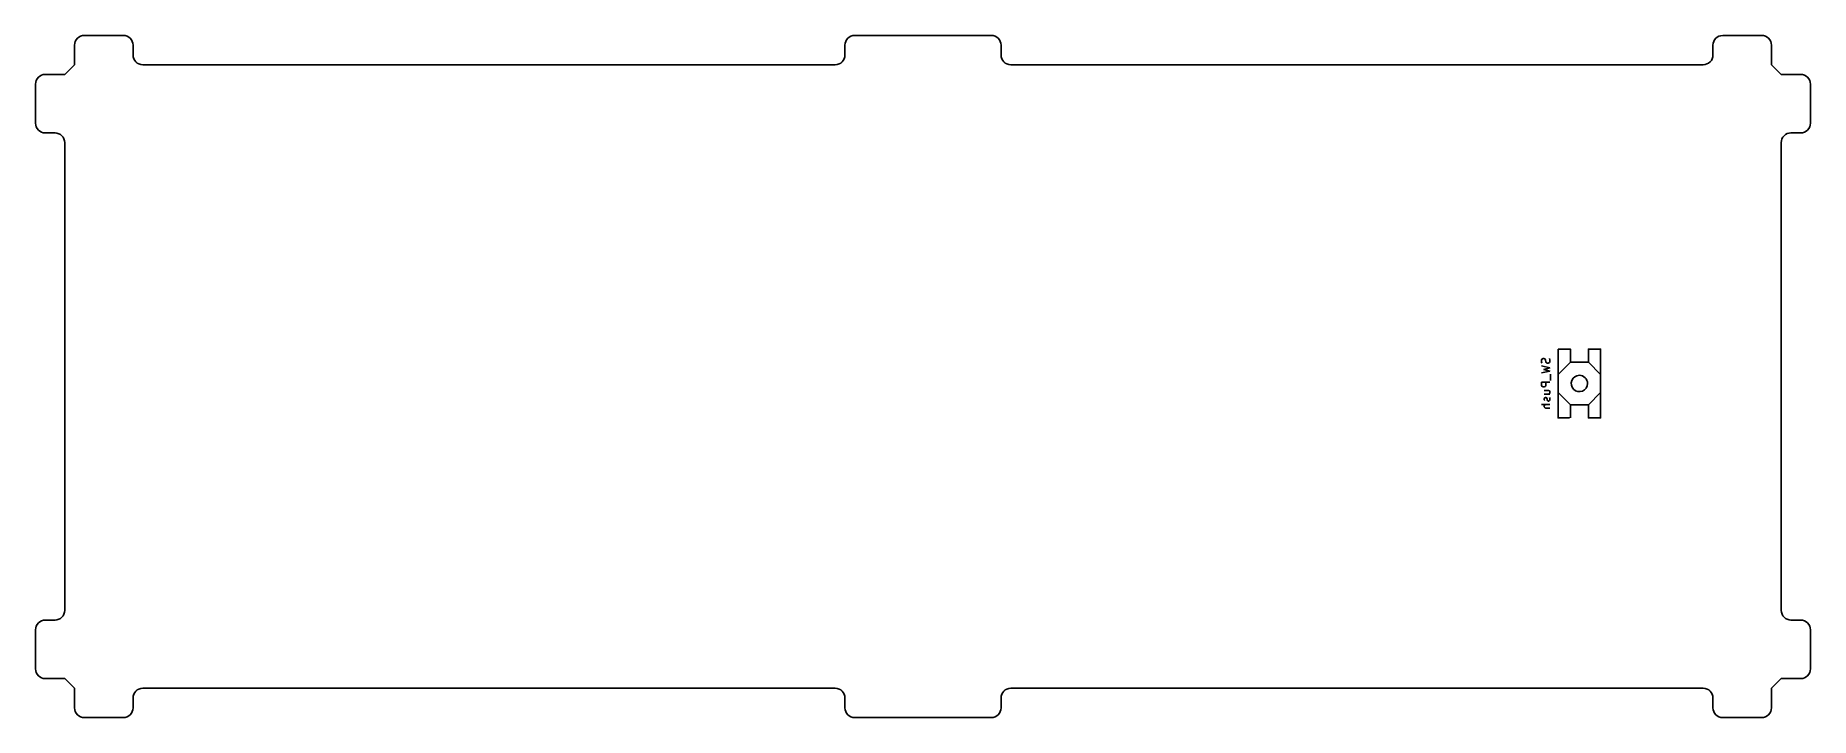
# Model space of a CAD drawing. Extents: x 27 to 641, y -254 to -18.
import ezdxf

# ---------------------------------------------------------------- set-up
doc = ezdxf.new("R2010")
doc.units = 0
doc.layers.get('0').update_dxf_attribs({"linetype": 'CONTINUOUS'})

msp = doc.modelspace()

# ---------------------------------------------------------------- linework, layer by layer
at = {"color": 7}
for points in [[(43.8696, -17.6544), (57.3696, -17.6544)], [(310.5, -17.6544), (357.7464, -17.6544)], [(624.3768, -17.6544), (610.8768, -17.6544)], [(40.5, -27.7776), (40.5, -21.0312)], [(60.7464, -21.0312), (60.7464, -24.408)], [(307.1232, -24.408), (307.1232, -21.0312)], [(361.1232, -21.0312), (361.1232, -24.408)], [(607.5, -21.0312), (607.5, -24.408)], [(627.7464, -21.0312), (627.7464, -27.7776), (631.1232, -31.1544)], [(40.5, -27.7776), (37.1232, -31.1544)], [(303.7464, -27.7776), (64.1232, -27.7776)], [(364.5, -27.7776), (604.1232, -27.7776)], [(27, -34.5312), (27, -48.0312)], [(37.1232, -31.1544), (30.3696, -31.1544)], [(631.1232, -31.1544), (637.8768, -31.1544)], [(641.2464, -34.5312), (641.2464, -48.0312)], [(30.3696, -51.408), (33.7464, -51.408)], [(37.1232, -216.7776), (37.1232, -54.7776)], [(631.1232, -54.7776), (631.1232, -216.7776)], [(637.8768, -51.408), (634.5, -51.408)], [(553.896, -126.2952), (553.896, -150.1056), (557.8632, -150.1056)], [(558.1512, -150.1056), (558.1512, -145.5696), (564.3864, -145.5696), (564.3864, -150.1056), (568.6344, -150.1056), (568.6344, -126.2952), (564.3864, -126.2952), (564.3864, -130.8312), (558.1512, -130.8312), (558.1512, -126.2952), (553.896, -126.2952)], [(550.8936, -129.564), (551.0304, -129.9672), (551.0304, -130.644), (550.8936, -130.9104), (550.7568, -131.0472), (550.4904, -131.184), (550.2168, -131.184), (549.9504, -131.0472), (549.8136, -130.9104), (549.6768, -130.644), (549.5472, -130.104), (549.4104, -129.8304), (549.2736, -129.7008), (549.0072, -129.564), (548.7336, -129.564), (548.4672, -129.7008), (548.3304, -129.8304), (548.1936, -130.104), (548.1936, -130.7808), (548.3304, -131.184)], [(548.1936, -132.1272), (551.0304, -132.804), (549.0072, -133.344), (551.0304, -133.884), (548.1936, -134.5608)], [(551.2968, -134.964), (551.2968, -137.124)], [(558.1512, -130.8312), (553.896, -135.0864)], [(564.3864, -130.8312), (568.6344, -135.0864)], [(551.0304, -137.7936), (548.1936, -137.7936), (548.1936, -138.8736), (548.3304, -139.1472), (548.4672, -139.284), (548.7336, -139.4136), (549.1368, -139.4136), (549.4104, -139.284), (549.5472, -139.1472), (549.6768, -138.8736), (549.6768, -137.7936)], [(549.1368, -140.6304), (550.6272, -140.6304), (550.8936, -140.7672), (551.0304, -141.0336), (551.0304, -141.444), (550.8936, -141.7104), (550.7568, -141.8472)], [(551.0304, -145.4904), (548.1936, -145.4904)], [(549.1368, -141.8472), (551.0304, -141.8472)], [(550.8936, -143.064), (551.0304, -143.3304), (551.0304, -143.8704), (550.8936, -144.144), (550.6272, -144.2736), (550.4904, -144.2736), (550.2168, -144.144), (550.0872, -143.8704), (550.0872, -143.4672), (549.9504, -143.1936), (549.6768, -143.064), (549.5472, -143.064), (549.2736, -143.1936), (549.1368, -143.4672), (549.1368, -143.8704), (549.2736, -144.144)], [(551.0304, -146.7072), (549.5472, -146.7072), (549.2736, -146.5704), (549.1368, -146.304), (549.1368, -145.8936), (549.2736, -145.6272), (549.4104, -145.4904)], [(558.1512, -145.5696), (553.896, -141.3216)], [(564.3864, -145.5696), (568.6344, -141.3216)], [(30.3696, -220.1544), (33.7464, -220.1544)], [(637.8768, -220.1544), (634.5, -220.1544)], [(27, -237.0312), (27, -223.5312)], [(641.2464, -237.0312), (641.2464, -223.5312)], [(37.1232, -240.408), (30.3696, -240.408)], [(37.1232, -240.408), (40.5, -243.7776)], [(40.5, -243.7776), (40.5, -250.5312)], [(303.7464, -243.7776), (64.1232, -243.7776)], [(364.5, -243.7776), (604.1232, -243.7776)], [(631.1232, -240.408), (627.7464, -243.7776)], [(627.7464, -243.7776), (627.7464, -250.5312)], [(631.1232, -240.408), (637.8768, -240.408)], [(60.7464, -250.5312), (60.7464, -247.1544)], [(307.1232, -247.1544), (307.1232, -250.5312)], [(361.1232, -250.5312), (361.1232, -247.1544)], [(607.5, -250.5312), (607.5, -247.1544)], [(43.8696, -253.908), (57.3696, -253.908)], [(310.5, -253.908), (357.7464, -253.908)], [(624.3768, -253.908), (610.8768, -253.908)]]:
    msp.add_lwpolyline(points, dxfattribs=at)
for points in [[(607.5, -21.0312)], [(627.7464, -21.0312)], [(561.27024, -135.370793)]]:
    msp.add_lwpolyline(points, close=True, dxfattribs=at)
for points in [[(43.875216, -17.658072), (42.980099, -17.658057), (42.121638, -18.013629), (41.488688, -18.646565)], [(59.761744, -18.646565), (59.128794, -18.013629), (58.270333, -17.658057), (57.375216, -17.658072)], [(310.50144, -17.658072), (309.606273, -17.65798), (308.747738, -18.013519), (308.114726, -18.646464)], [(360.138154, -18.646464), (359.505142, -18.013519), (358.646607, -17.65798), (357.75144, -17.658072)], [(610.87752, -17.658072), (609.013703, -17.658279), (607.502888, -19.169255), (607.50288, -21.033072)], [(626.764234, -18.646464), (626.131222, -18.013519), (625.272687, -17.65798), (624.37752, -17.658072)], [(41.488688, -18.646565), (40.855738, -19.279502), (40.500148, -20.137955), (40.500144, -21.033072)], [(60.750288, -21.033072), (60.750284, -20.137955), (60.394694, -19.279502), (59.761744, -18.646565)], [(60.750288, -24.408144), (60.750296, -26.272102), (62.26133, -27.783136), (64.125288, -27.783144)], [(303.75144, -27.783144), (305.615257, -27.782937), (307.126072, -26.271961), (307.12608, -24.408144)], [(308.114726, -18.646464), (307.481714, -19.279408), (307.126084, -20.137905), (307.12608, -21.033072)], [(361.1268, -21.033072), (361.126796, -20.137905), (360.771166, -19.279408), (360.138154, -18.646464)], [(361.1268, -24.408144), (361.126808, -26.271961), (362.637623, -27.782937), (364.50144, -27.783144)], [(606.514234, -26.794752), (607.147246, -26.161808), (607.502876, -25.303311), (607.50288, -24.408144)], [(627.75288, -21.033072), (627.752876, -20.137905), (627.397246, -19.279408), (626.764234, -18.646464)], [(604.12752, -27.783144), (605.022687, -27.783236), (605.881222, -27.427697), (606.514234, -26.794752)], [(30.375144, -31.158144), (28.511186, -31.158152), (27.000152, -32.669186), (27.000144, -34.533144)], [(640.264234, -32.146536), (639.631222, -31.513591), (638.772687, -31.158052), (637.87752, -31.158144)], [(641.25288, -34.533144), (641.252876, -33.637977), (640.897246, -32.77948), (640.264234, -32.146536)], [(27.000144, -48.033216), (27.000152, -49.897174), (28.511186, -51.408208), (30.375144, -51.408216)], [(640.264234, -50.419824), (640.897246, -49.78688), (641.252876, -48.928383), (641.25288, -48.033216)], [(37.125144, -54.783216), (37.125136, -52.919258), (35.614102, -51.408224), (33.750144, -51.408216)], [(632.116166, -52.396608), (631.483154, -53.029552), (631.127524, -53.888049), (631.12752, -54.783216)], [(634.50288, -51.408216), (633.607713, -51.408124), (632.749178, -51.763663), (632.116166, -52.396608)], [(637.87752, -51.408216), (638.772687, -51.408308), (639.631222, -51.052769), (640.264234, -50.419824)], [(558.651367, -137.120667), (558.212618, -138.179903), (558.455138, -139.399135), (559.265842, -140.209838)], [(561.27024, -135.370793), (560.123732, -135.370793), (559.090117, -136.061432), (558.651367, -137.120667)], [(559.265842, -140.209838), (560.076545, -141.020542), (561.295777, -141.263062), (562.355013, -140.824313)], [(563.274638, -136.201042), (562.743039, -135.669442), (562.022035, -135.370793), (561.27024, -135.370793)], [(562.355013, -140.824313), (563.414248, -140.385563), (564.104887, -139.351948), (564.104887, -138.20544)], [(564.104887, -138.20544), (564.104887, -137.453645), (563.806238, -136.732641), (563.274638, -136.201042)], [(30.375144, -220.15872), (29.479977, -220.158724), (28.62148, -220.514354), (27.988536, -221.147366)], [(33.750144, -220.15872), (35.613961, -220.158712), (37.124937, -218.647897), (37.125144, -216.78408)], [(631.12752, -216.78408), (631.127727, -218.648038), (632.638922, -220.158911), (634.50288, -220.15872)], [(640.264361, -221.147239), (639.631339, -220.514216), (638.772749, -220.158628), (637.87752, -220.15872)], [(27.988536, -221.147366), (27.355591, -221.780378), (27.000052, -222.638913), (27.000144, -223.53408)], [(641.25288, -223.53408), (641.252972, -222.638851), (640.897384, -221.780261), (640.264361, -221.147239)], [(27.000144, -237.03408), (27.000351, -238.897897), (28.511327, -240.408712), (30.375144, -240.40872)], [(637.87752, -240.40872), (639.741478, -240.408911), (641.252673, -238.898038), (641.25288, -237.03408)], [(64.125288, -243.78408), (62.261471, -243.784088), (60.750495, -245.294903), (60.750288, -247.15872)], [(307.12608, -247.15872), (307.125873, -245.295043), (305.615117, -243.784287), (303.75144, -243.78408)], [(364.50144, -243.78408), (362.637763, -243.784287), (361.127007, -245.295043), (361.1268, -247.15872)], [(607.50288, -247.15872), (607.502673, -245.294762), (605.991478, -243.783889), (604.12752, -243.78408)], [(40.500144, -250.53408), (40.500052, -251.429259), (40.855601, -252.287805), (41.488561, -252.920819)], [(59.761871, -252.920819), (60.394831, -252.287805), (60.75038, -251.429259), (60.750288, -250.53408)], [(307.12608, -250.53408), (307.125988, -251.429309), (307.481576, -252.287899), (308.114599, -252.920921)], [(360.138281, -252.920921), (360.771304, -252.287899), (361.126892, -251.429309), (361.1268, -250.53408)], [(607.50288, -250.53408), (607.502689, -252.398038), (609.013562, -253.909233), (610.87752, -253.90944)], [(626.764361, -252.920921), (627.397384, -252.287899), (627.752972, -251.429309), (627.75288, -250.53408)], [(41.488561, -252.920819), (42.121521, -253.553834), (42.980037, -253.909455), (43.875216, -253.90944)], [(57.375216, -253.90944), (58.270395, -253.909455), (59.128911, -253.553834), (59.761871, -252.920819)], [(308.114599, -252.920921), (308.747621, -253.553944), (309.606211, -253.909532), (310.50144, -253.90944)], [(357.75144, -253.90944), (358.646669, -253.909532), (359.505259, -253.553944), (360.138281, -252.920921)], [(624.37752, -253.90944), (625.272749, -253.909532), (626.131339, -253.553944), (626.764361, -252.920921)]]:
    msp.add_open_spline(points, degree=3, dxfattribs=at)

doc.saveas('drawing.dxf')
